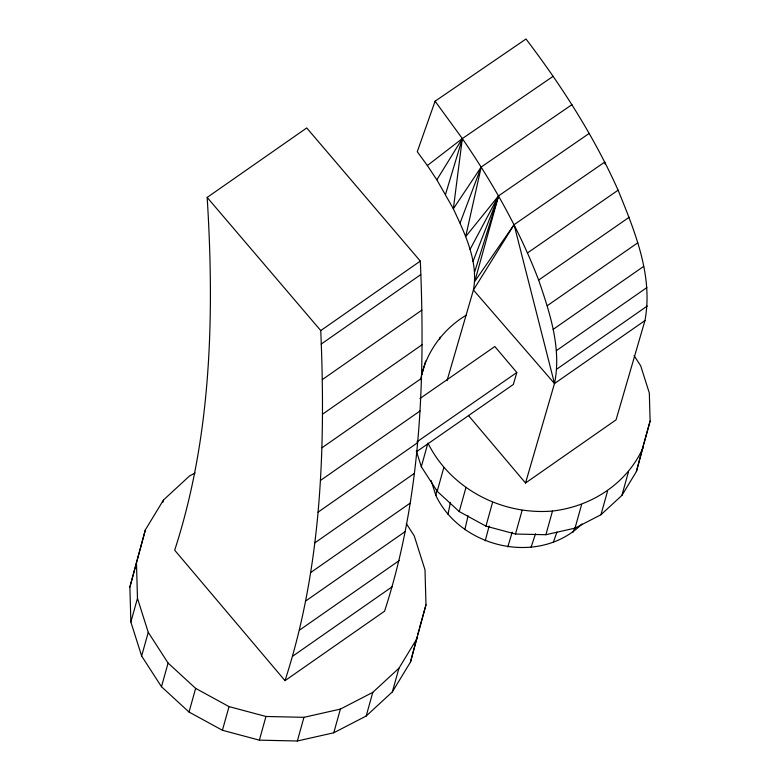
<?xml version="1.0" encoding="UTF-8"?>
<svg xmlns="http://www.w3.org/2000/svg" width="780" height="780" viewBox="0 0 780 780"><rect width="100%" height="100%" fill="white"/><g stroke="black" fill="none" stroke-linecap="round" stroke-linejoin="round"><path stroke-width="1.17" d="M285.012 680.657C321.584 568.103 325.757 447.935 320.755 330.584L207.168 197.428L306.735 127.949L420.322 261.105C425.324 378.456 421.161 498.625 384.579 611.179L285.012 680.657L174.691 550.202C211.507 436.819 214.539 315.471 207.168 197.428M468.439 415.486L525.535 483.015L616.054 419.845L644.953 320.58C653.357 275.623 634.676 231.095 618.111 190.193C593.902 136.149 561.775 86.063 526.003 39L435.103 101.195L462.335 138.586L453.346 208.786C464.948 233.912 478.676 261.573 473.421 290.004L447.008 380.757M525.535 483.015L554.492 383.546C561.707 348.445 549.91 312.994 538.649 280.069C519.422 229.856 492.736 182.822 462.335 138.586L553.166 76.284M581.958 523.965C539.545 566.231 460.951 548.457 435.874 495.485L436.956 489.596M447.993 514.254L450.43 502.388M464.831 529.727L468.068 515.785M406.292 523.565L414.229 535.85L425.002 569.849L425.977 604.812L410.485 662.044L392.35 691.899L366.181 716.03L333.772 732.771L297.346 741L259.36 740.152L222.417 730.275L189.033 712.052L161.48 686.722L141.638 656.009L130.864 622.011L129.889 587.038L145.382 529.815L163.517 499.951L189.686 475.829L195.088 473.041M129.889 587.038L145.382 529.815M420.683 379.714C425.402 352.833 443.225 328.828 466.479 315.061M410.485 662.044L417.232 636.587M417.836 634.276L419.065 629.645M485.228 540.862L489.157 525.983M416.296 450.86L421.317 466.723L437.19 491.293L459.235 511.563L485.94 526.139L515.492 534.037L545.883 534.719L575.026 528.138L600.951 514.742L621.884 495.436L636.402 471.549L643.51 444.707M636.402 471.549L650.111 421.034L649.331 393.061L640.712 365.859L634.091 355.622M162.893 502.213L163.517 499.951M130.864 622.011L137.475 598.338L136.49 563.375M141.638 656.009L148.249 632.336L137.475 598.338M161.48 686.722L168.09 663.049L148.249 632.336M189.033 712.052L195.643 688.379L168.09 663.049M222.417 730.275L229.028 706.602L195.643 688.379M259.36 740.152L265.97 716.479L303.947 717.327L340.382 709.098L372.791 692.357L398.95 668.226L417.095 638.371M297.346 741L303.947 717.327M421.853 374.566L425.636 361.033M439.52 339.398L440.144 337.145M333.772 732.771L340.382 709.098M421.317 466.723L427.927 443.06C450.713 488.972 501.95 515.307 552.493 511.046C591.142 506.561 626.73 483.853 643.003 447.886M366.181 716.03L372.791 692.357M437.19 491.293L443.8 467.62M392.35 691.899L398.95 668.226M419.377 628.485L425.977 604.812M459.235 511.563L465.845 487.89M485.94 526.139L492.55 502.466M515.492 534.037L522.103 510.364M545.883 534.719L552.493 511.046M575.026 528.138L581.636 504.465M600.951 514.742L607.562 491.069M621.884 495.436L628.495 471.764M643.822 443.576L650.111 421.034M419.894 398.58L494.842 346.525L516.818 372.508L513.337 384.472L416.51 451.717M507.809 546.897L512.197 532.145M445.546 194.327L462.335 138.586L427.352 165.535L436.829 179.819L453.346 208.786L481.202 167.027L571.964 104.627M474.61 272.054L498.547 195.887L589.241 133.39M531.014 547.414L535.509 533.812M435.103 101.195L417.271 151.71L427.352 165.535M553.274 542.392L556.959 532.116M460.102 222.963L481.202 167.027L465.689 236.613L498.547 195.887L474.796 281.356L514.078 224.689L604.724 162.074L605.319 164.424M573.076 532.155L574.782 527.67M473.011 261.368L498.547 195.887L470.018 249.493M436.829 179.819L462.335 138.586M320.755 330.584L420.322 261.105M321.155 344.107L420.732 274.628M322.335 379.587L421.902 310.099M322.618 414.141L422.185 344.662M321.994 447.769L421.561 378.29M320.473 480.451L420.04 410.972M553.215 329.345L643.715 266.36M318.055 512.167L417.622 442.689M556.413 350.62L646.893 287.557M556.783 369.135L647.273 306.004M314.74 542.909L414.307 473.421M554.492 383.546L514.078 224.689L473.421 290.004L554.492 383.546L644.953 320.58M310.528 572.657L410.095 503.168M305.468 601.156L405.034 531.677M299.871 629.889L399.438 560.41M292.568 656.273L392.135 586.794M538.649 280.069L629.197 217.259M547.267 305.692L637.786 242.794M416.881 441.919L516.818 372.508M527.524 252.905L618.111 190.193M229.028 706.602L265.97 716.479M431.116 480.48L435.874 495.485"/></g></svg>
